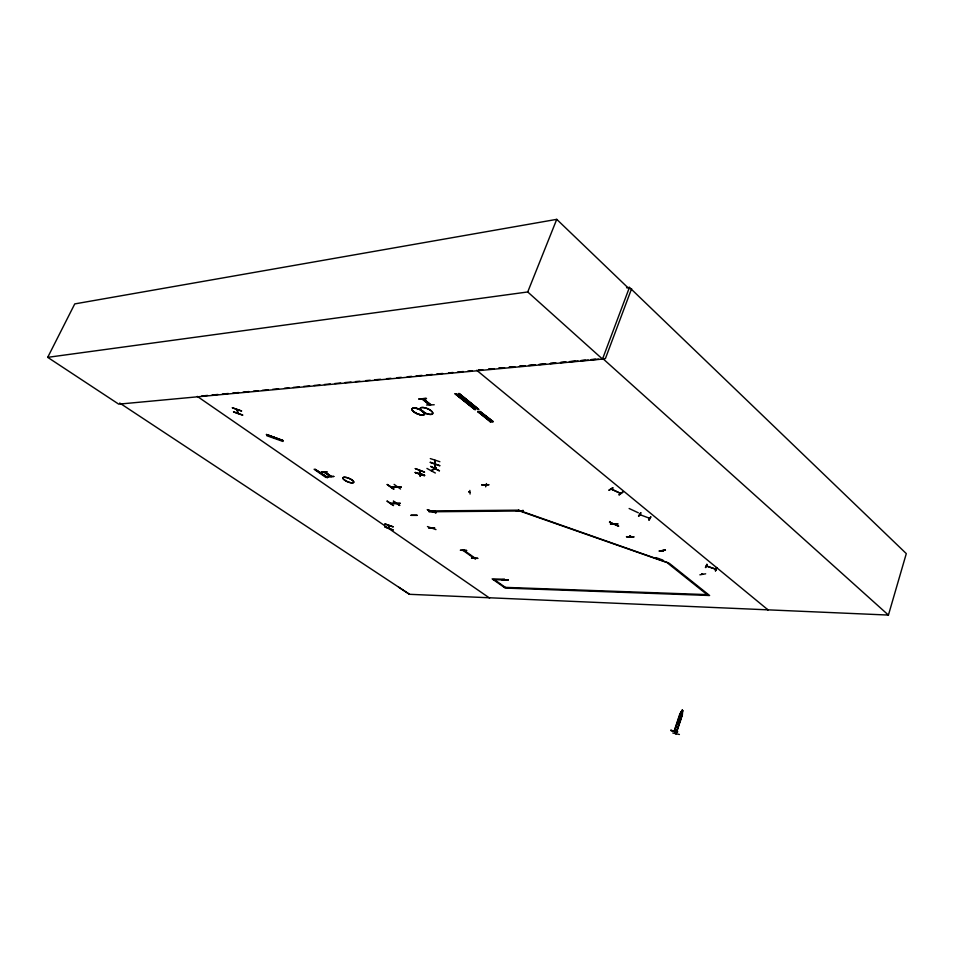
<?xml version="1.0" encoding="UTF-8"?>
<svg xmlns="http://www.w3.org/2000/svg" width="954" height="954" viewBox="0 0 954 954"><rect width="100%" height="100%" fill="white"/><g stroke="black" fill="none" stroke-linecap="round" stroke-linejoin="round"><path stroke-width="1.43" d="M420.13 472.779L420.177 476.416L420.177 472.886M420.201 474.746L421.203 475.08M427.38 509.77L436.157 512.894L427.38 509.603M427.452 526.56L435.978 529.601M430.302 458.588L439.866 461.724M431.613 511.32L431.148 511.07M435.358 468.688L435.227 465.373L435.155 469.177L434.344 468.712L435.191 468.092M434.738 463.537L435.215 464.049L434.797 460.52M435.334 467.472L436.157 467.627M415.169 472.492C426.688 475.259 428.918 477.549 415.169 472.492L424.435 475.784M415.3 468.581L424.59 472.135L415.336 468.629M430.29 462.213L439.77 465.576M419.605 473.852L419.677 470.429M420.094 470.549L420.058 473.995M674.442 731.396L676.136 733.745L682.432 714.606L682.11 713.032M237.761 413.058L238.285 413.511L237.152 409.671M501.995 579.615L508.065 579.829M502.198 579.829L508.267 579.972L502.198 579.758M516.174 510.95L522.875 510.652M522.971 510.247L523.102 510.915M435.107 511.463L428.859 511.487M435.358 511.69L428.751 511.487L435 511.451M466.721 550.565L460.317 550.243L466.506 550.363M426.581 405.021L434.225 404.758M333.864 476.44L327.961 476.666L333.769 476.475M242.626 415.121L233.48 411.889L242.686 415.038M468.855 491.93L469.69 492.216M469.571 492.181L468.867 491.775M469.833 490.428L470.072 494.053M430.958 404.675L423.409 398.939M400.525 489.032L394.121 484.382M486.445 483.547L485.646 486.862M331.515 476.523L324.706 471.86L331.193 476.559M385.011 526.954L393.298 530.054L385.022 527.085M672.785 733.006L679.403 734.485M626.468 536.661L634.1 536.899L626.563 536.899M638.321 512.799L629.127 508.494M439.734 465.826L430.254 462.463M410.971 515.208L417.029 515.184M678.831 718.076L678.222 720.485L679.665 722.393C681.681 717.193 679.32 725.779 678.33 720.449M266.715 435.68L283.028 441.463M266.5 434.797L282.801 440.676L266.512 434.487M439.484 470.716L430.624 466.375L439.269 470.871M236.842 409.6L237.892 413.452M398.593 587.139L409.504 594.306L888.424 615.068L906.3 553.606L629.449 287.392L626.551 287.774M705.376 567.499L706.914 564.422M705.853 567.57L706.89 564.279M670.865 730.502L677.698 731.742L670.793 730.335M680.011 713.449L674.108 731.324L675.897 733.686L681.824 715.691M681.526 712.316L682.325 710.05L682.909 710.861L682.193 714.224L675.849 733.65M682.325 710.158L679.725 716.74L679.987 719.65L680.846 718.302M675.706 733.459L676.386 733.089L674.693 731.134M716.585 567.547L715.536 570.85M717.014 567.749L715.381 570.874L716.621 567.57M629.723 536.577C631.357 534.109 629.366 538.318 630.189 535.921M629.998 536.553L630.367 535.719M630.26 536.768L630.57 535.886M609.892 521.516L609.511 522.148L618.681 526.059M612.17 489.557L612.528 488.52M612.301 489.462L612.528 488.818M388.791 525.475L388.982 528.361M628.96 288.692L556.742 219.348L74.758 303.909L47.7 357.345L118.725 404.15L602.511 359.086L629.449 287.392M631.62 288.657L605.42 358.537L603.023 358.752M463.465 550.303L462.607 549.838L463.25 550.291M47.7 357.345L527.729 291.96L556.742 219.348M435.024 468.08L435.107 468.796L435.143 467.698M435.155 468.068L434.857 468.939M618.478 526.25L609.558 522.065M393.12 526.882L384.748 523.865L393.108 526.775M614.352 523.77L614.412 524.378M435.346 473.017L426.939 468.438M241.541 411.007L232.347 407.728M431.065 470.572L434.714 468.557M232.418 407.883L241.565 410.983M400.167 503.342L394.109 503.438L400.358 503.354M638.965 516.245L641.028 512.858M638.5 515.995L640.575 512.751M389.339 528.492L389.16 525.642M648.792 517.927L649.447 518.404M648.756 519.942L650.89 516.686L649.185 520.18M323.955 471.932L330.549 476.463L323.704 471.956M387.217 484.549L393.954 489.056L387.551 484.56M386.954 501.172L393.525 505.584L387.288 501.053M422.109 399.034L429.324 404.794M431.685 527.979L432.257 528.361M681.192 711.767L674.299 731.551L680.774 712.209L681.538 712.221M477.572 558.257L471.491 558.138L477.859 558.388M659.214 551.054L665.427 550.16L659.274 551.007M659.631 551.15L665.391 550.041M488.925 484.823L481.687 484.811M282.873 440.366L266.44 434.511L282.789 440.665M401.145 487.017L394.908 487.148M394.586 486.981L401.181 487.136L390.866 486.957M426.521 398.641L419.2 399.13M321.367 471.98L327.198 471.884L321.403 472.099M325.982 477.501L314.104 469.261M327.186 477.489L315.094 469.344L327.639 477.572L326.972 477.596M477.799 411.603L491.227 421.823L490.332 421.871M479.886 411.448L493.29 421.704L480.053 411.436M455.13 393.752L474.663 409.528M458.242 393.549L477.775 409.361M458.993 393.489L478.526 409.314M455.201 393.752L475.414 409.493M478.61 409.302L459.077 393.489M396.59 486.886L390.651 486.755L391.498 486.957M390.305 503.307L396.339 503.247M396.554 503.438L390.603 503.485M608.831 490.141L613.028 487.661L609.248 490.261M618.907 494.768L622.998 492.252M328.104 474.472L327.747 474.543M425.889 401.682L426.355 401.574M429.646 404.723L422.467 398.939L429.717 404.782M315.106 469.368L327.544 477.465M490.368 421.895L477.847 411.568M492.741 421.763L479.564 411.472L492.717 421.751M478.717 409.528L459.184 393.704M485.383 485.157L484.715 484.751L486.039 485.598M706.413 566.02L715.941 569.18M715.87 569.299L706.544 566.044M431.482 470.739L435.096 468.7M662.708 550.756L663.34 551.114M702.418 574.248L701.774 573.867L702.8 574.296M699.878 574.821L705.662 573.807M436.121 467.758L435.406 467.341M420.368 474.651L421.108 475.044M201.711 395.982L207.626 395.421M212.062 395.004L217.977 394.455M222.413 394.038L228.328 393.489M232.764 393.072L238.679 392.523M243.115 392.106L249.018 391.557M253.454 391.14L257.89 390.723M262.326 390.317L268.241 389.757M272.677 389.339L278.592 388.791M284.507 388.242L288.943 387.825M293.379 387.407L299.282 386.859M303.718 386.442L309.633 385.893M314.069 385.476L319.984 384.927M324.42 384.51L330.334 383.949M334.771 383.544L340.685 382.983M345.121 382.578L351.024 382.017M355.46 381.612L359.897 381.195M365.811 380.634L370.247 380.229M374.683 379.811L380.598 379.263M386.513 378.702L390.949 378.285M396.852 377.736L401.288 377.319M407.203 376.77L411.639 376.353M416.075 375.936L421.99 375.387M426.426 374.97L432.341 374.421M436.777 374.004L442.692 373.455M448.595 372.907L453.031 372.489M457.467 372.072L463.382 371.523M467.818 371.106L472.254 370.689M482.617 369.723L478.169 370.14L482.569 369.735M492.979 368.757L488.543 369.162L494.315 368.673M498.906 368.196L503.354 367.779M509.281 367.23L513.717 366.813M519.644 366.264L524.092 365.847M528.528 365.43L534.455 364.881M538.867 364.464L544.674 363.915M550.482 363.379L554.834 362.973M560.642 362.425L564.995 362.019M569.359 361.614L575.155 361.077M580.962 360.529L585.315 360.123M591.122 359.575L595.487 359.169M498.727 368.268L504.594 367.731M509.007 367.326L514.886 366.789M519.286 366.396L525.165 365.859M529.577 365.454L535.456 364.917M539.857 364.511L545.736 363.975M550.136 363.581L556.015 363.045M560.427 362.639L566.306 362.103M570.707 361.697L578.052 361.029M580.986 360.767L588.332 360.087M591.277 359.825L598.623 359.157M611.252 488.973L620.672 493.373M327.425 474.019L327.675 474.114M481.627 484.847L488.627 484.668M393.608 489.175L387.252 484.513M518.785 510.163L431.232 510.903L432.436 511.773L519.68 510.986L669.446 563.42L709.609 595.499L505.25 588.069L492.157 578.875L504.153 579.257L505.226 580.008L493.23 579.627M411.091 515.363L417.136 515.387M428.608 527.765L434.738 527.908L428.668 527.872M474.818 558.507L475.581 558.877L474.722 558.436M504.189 587.33L707.129 594.616M620.41 493.421L611.299 489.175M434.905 460.222L434.726 463.859M663.149 551.197L662.553 550.852M682.837 710.849L682.253 710.038M682.492 713.556L681.144 711.66M670.769 730.347L677.495 731.945M519.119 510.652L518.463 510.163L668.241 562.788L667.991 563.385L708.166 595.451M431.303 510.974L431.923 511.38M504.642 579.638L504.189 579.293M640.838 515.041L640.146 514.802M655.887 557.601L662.899 560.081M435.251 465.516L435.048 469.07M420.654 473.733L424.602 475.223M426.355 402.135L427.165 402.075M455.285 393.954L475.164 409.707M701.858 573.891L702.728 574.248M649.746 518.344L639.967 514.683M119.715 403.041L409.504 594.306M197.287 396.387L489.605 598.075M494.387 579.662L505.346 587.378M423.278 399.01L430.54 404.723M478.169 411.424L491.107 421.704M477.68 411.448L490.893 421.847M458.397 393.74L478.204 409.528M456.036 393.895L475.486 409.481M767.529 609.475L768.089 609.94L476.69 370.271M602.737 358.489L888.424 615.068M527.729 291.96L602.511 359.086M619.265 494.935L622.58 491.966M674.454 731.086L675.861 732.958M399.654 505.429L393.322 501.1L399.666 505.477M681.359 713.067L680.011 717.146L680.56 717.897L681.907 713.819L681.359 713.067M617.846 523.937L610.333 523.925L617.87 523.937M426.188 398.414L418.794 398.987L426.211 398.426M463.942 550.267L462.762 550.243L474.293 558.4L475.462 558.424L463.942 550.267M421.99 411.257A6.809 2.504 22.7 0 0 432.627 413.821A6.809 2.504 22.7 0 0 424.864 407.787A6.809 2.504 22.7 0 0 421.99 411.257A6.785 2.504 22.7 0 0 432.603 413.821A6.785 2.504 22.7 0 0 424.852 407.799A6.785 2.504 22.7 0 0 422.002 411.269M344.656 480.16A5.867 1.848 22.8 0 0 353.66 482.462A5.867 1.848 22.8 0 0 346.672 477.549A5.879 1.848 22.8 0 0 344.644 480.172A5.879 1.848 22.8 0 0 353.672 482.486A5.879 1.848 22.8 0 0 346.672 477.56A5.867 1.848 22.8 0 0 344.656 480.16M413.881 411.83A6.785 2.48 22.8 0 0 424.458 414.382A6.785 2.48 22.8 0 0 416.683 408.36A6.785 2.48 22.8 0 0 413.881 411.83A6.761 2.468 22.8 0 0 424.423 414.394A6.761 2.468 22.8 0 0 416.683 408.395A6.797 2.492 22.8 0 0 413.857 411.854A6.797 2.492 22.8 0 0 424.458 414.406A6.797 2.492 22.8 0 0 416.671 408.384A6.761 2.468 22.8 0 0 413.881 411.854"/></g></svg>
